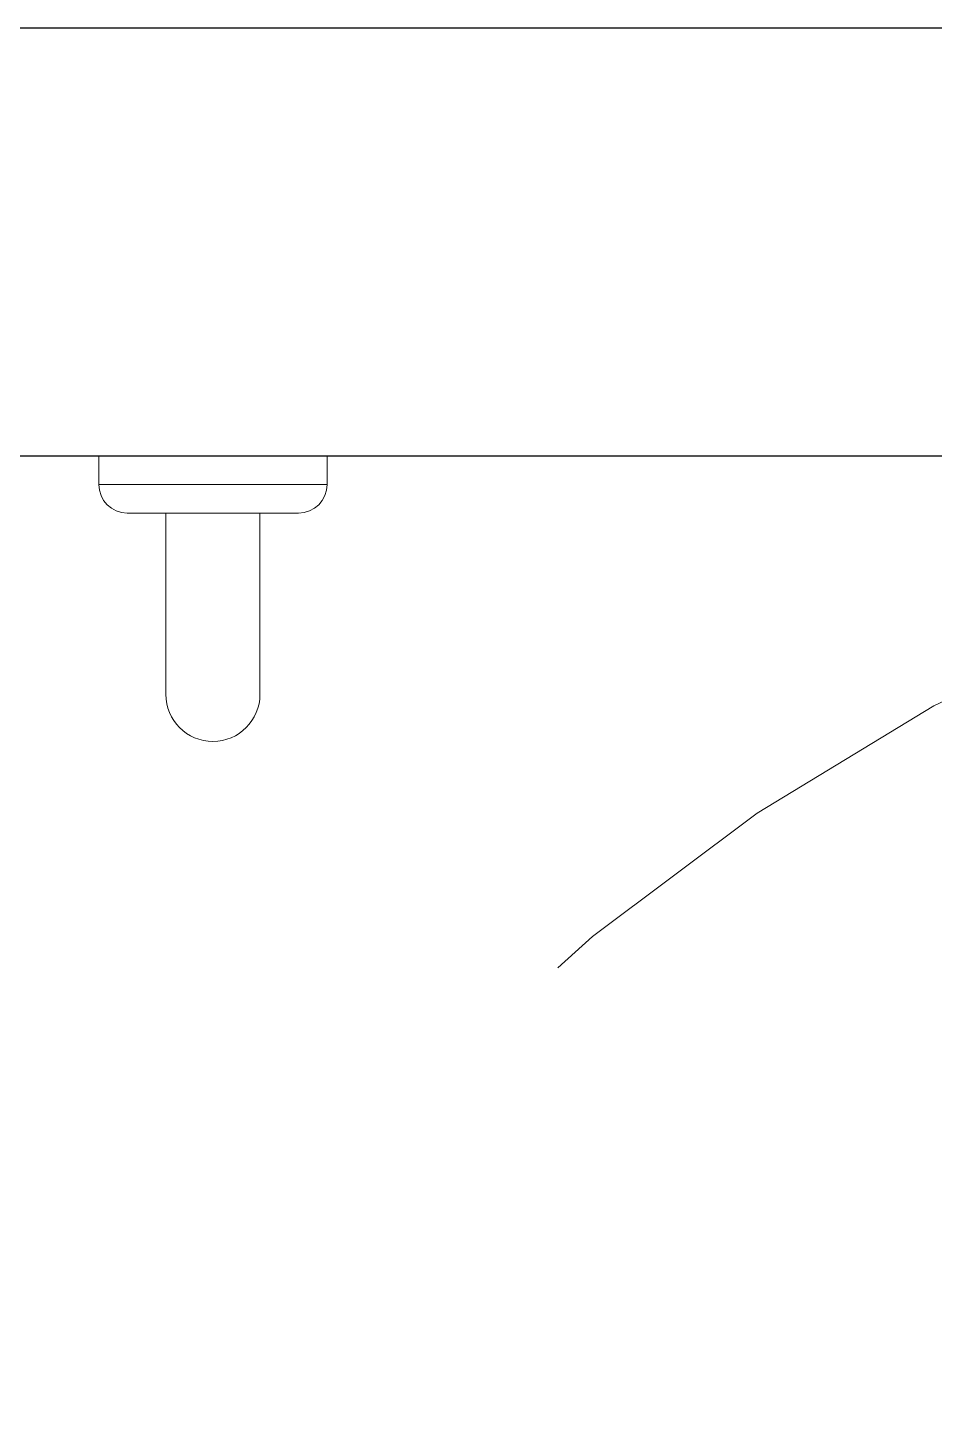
# Model space of a CAD drawing. Header units: metres. Extents: x 149 to 429, y -3 to 162.
# Drawn here: x 361.0982 to 361.4158, y 82.2061 to 82.6957 of the extents above; entities that cross this region are included whole.
import ezdxf

# ---------------------------------------------------------------- set-up
doc = ezdxf.new("R2010")
doc.units = ezdxf.units.M
doc.linetypes.add('IMPORT-Dashed _3_', pattern=[0.75, 0.5, -0.25])
doc.layers.add('1053_ARQ_BASE_MATADOURO_dwg', color=7, linetype='Continuous', lineweight=5, true_color=0x767676)
for name, color, linetype, lineweight in [('A-EQUIPAMENTOS', 7, 'Continuous', 5), ('A-PAREDE', 7, 'Continuous', 30), ('A-PROJEÇÃO', 7, 'IMPORT-Dashed _3_', 15), ('A_lay', 7, 'Continuous', 5)]:
    doc.layers.add(name, color=color, linetype=linetype, lineweight=lineweight)

# ---------------------------------------------------------------- blocks, each defined once
blk = doc.blocks.new('1053_ARQ_BASE_MATADOURO_dwg_arq geral tgov-4039641-TÉRREO 1_20 - Dependente 2')
at = {"layer": 'A_lay', "true_color": 0xaaaaaa}
h = blk.add_hatch(dxfattribs=at)
h.set_pattern_fill('FP_9', color=253, style=0, pattern_type=2)
h.set_pattern_definition([(90, (-0.43, 0), (-0.6125, 4e-17), []), (180, (-0.43, 0), (-8e-17, -0.6125), [])])
h.paths.add_polyline_path([(25.12555, -2.52597), (25.14407, -2.54931), (25.21361, -2.57034), (25.2257, -2.50792), (25.13729, -2.52385)])
h.paths.add_polyline_path([(25.10943, -2.50792), (25.13729, -2.523), (25.21823, -2.49977), (25.12555, -2.50672)])
h.paths.add_polyline_path([(25.08973, -2.49388), (25.12555, -2.50631), (25.13729, -2.4943), (25.09499, -2.49393)])
h.paths.add_polyline_path([(24.16823, -2.59034), (24.34669, -2.58505), (24.35796, -2.54254), (24.39985, -2.49883), (24.44778, -2.46249), (24.45435, -2.07479), (24.48242, -2.01108), (24.55453, -1.9477), (24.64778, -1.92485), (24.74103, -1.9477), (24.81315, -2.01108), (24.8478, -2.10065), (24.85209, -2.48034), (25.08261, -2.4909), (25.10943, -2.4935), (25.69005, -2.49034), (25.69005, -2.30536), (25.6546, -2.28794), (25.6376, -2.26026), (25.63556, -2.23292), (25.64441, -2.20788), (25.66753, -2.18621), (25.69823, -2.16393), (25.70493, -1.81534), (25.73529, -1.79204), (25.74823, -1.79034), (26.04823, -1.79034), (26.06046, -1.7244), (26.14823, -1.69671), (26.13823, -0.64034), (26.06823, -0.64034), (26.06031, -0.52034), (25.06823, -0.52034), (25.06823, -0.64034), (24.45036, -0.64034), (24.4529, -0.7414), (24.41431, -0.83627), (24.34339, -0.90637), (24.24927, -0.94326), (24.14823, -0.95014), (24.14823, -1.49199), (24.19543, -1.50056), (24.24066, -1.54045), (24.25823, -1.58997), (24.252, -2.21853), (24.2195, -2.26481), (24.16823, -2.28868), (24.14823, -2.29498), (24.14823, -2.59034)])
h.paths.add_polyline_path([(25.14407, -2.57034), (25.20288, -2.57034), (25.13873, -2.55206)])
h.paths.add_polyline_path([(25.20823, -2.59034), (25.20823, -2.58034), (25.14407, -2.58034), (25.14407, -2.59034)])
h.paths.add_polyline_path([(25.21823, -2.57034), (25.23173, -2.57034), (25.22317, -2.54712)])
h.paths.add_polyline_path([(25.33882, -1.89612), (25.31077, -1.89417), (25.31127, -1.78682), (25.33932, -1.79034), (25.33882, -1.89599)])
h.paths.add_polyline_path([(24.91423, -1.89417), (24.88618, -1.89405), (24.88668, -1.78487), (24.91473, -1.785), (24.91423, -1.89405)])
h.paths.add_polyline_path([(26.09823, -1.89034), (26.14823, -1.89034), (26.13823, -1.78944), (26.09823, -1.84034)])
h.paths.add_polyline_path([(26.09153, -1.81534), (26.09153, -1.80038), (26.08359, -1.80498)])
h.paths.add_polyline_path([(26.07323, -1.79704), (26.12823, -1.77034), (26.12823, -1.75684), (26.06473, -1.75684), (26.07217, -1.79204)])
h.paths.add_polyline_path([(26.08359, -1.80498), (26.07921, -1.79443), (26.07323, -1.79704)])
h.paths.add_polyline_path([(25.0986, -1.77111), (25.06204, -1.76239), (25.03237, -1.73503), (25.03895, -1.67256), (25.08584, -1.60767), (25.1231, -1.58907), (25.14347, -1.59122), (25.20181, -1.66854), (25.18513, -1.739), (25.17139, -1.75837), (25.12697, -1.77048)])
h.paths.add_polyline_path([(26.06473, -1.72384), (26.12823, -1.72384), (26.12823, -1.71034), (26.06823, -1.72309)])
h.paths.add_polyline_path([(25.41367, -1.63854), (25.38396, -1.59122), (25.38779, -1.54256), (25.39127, -1.50834), (25.3643, -1.32965), (25.34537, -1.233), (25.4013, -1.22264), (25.41185, -1.23683), (25.41185, -1.4106), (25.44153, -1.60499), (25.42312, -1.62716)])
h.paths.add_polyline_path([(25.4265, -1.52618), (25.38409, -1.36279), (25.38044, -1.36212), (25.4013, -1.52323), (25.41919, -1.5257)])
h.paths.add_polyline_path([(24.89209, -1.0308), (24.85004, -1.21698), (24.8912, -1.22352), (24.89174, -1.10617)])
h.paths.add_polyline_path([(24.84571, -1.36148), (24.83196, -1.35022), (24.83209, -1.26405), (24.84269, -1.1948), (24.89209, -1.0308), (24.92272, -1.01757), (24.92203, -0.96107), (24.89174, -0.96038), (24.89209, -0.92246), (24.94052, -0.92232), (24.94559, -0.86257), (24.97765, -0.82481), (24.99911, -0.82481), (25.02023, -0.86533), (25.05608, -0.97613), (25.04539, -1.00358), (25.01426, -0.9423), (24.99147, -0.92645), (24.91013, -1.03915), (24.9088, -1.32965), (24.84938, -1.36101)])
h.paths.add_polyline_path([(25.37064, -1.34789), (25.37093, -1.26665), (25.34537, -1.26699), (25.36494, -1.32965)])
h.paths.add_polyline_path([(24.85997, -1.34735), (24.89086, -1.32965), (24.88886, -1.23443), (24.83209, -1.23417), (24.83569, -1.26412), (24.86035, -1.26491), (24.86005, -1.32965)])
at = {"layer": 'A-EQUIPAMENTOS', "color": 253, "true_color": 0xaaaaaa, "flags": 128}
for points in [[(24.58823, -0.64034), (24.58823, -0.65034), (24.58823, -0.64034), (24.58823, -0.65034), (24.50823, -0.65034), (24.50823, -0.64034), (24.58823, -0.64034), (24.58823, -0.65034), (24.50823, -0.65034), (24.50823, -0.64034)], [(24.57823, -0.66034), (24.51823, -0.66034)], [(24.53173, -0.72384), (24.53173, -0.66034)], [(24.56473, -0.66034), (24.56473, -0.72384)]]:
    blk.add_lwpolyline(points, close=True, dxfattribs=at)
at = {"layer": 'A-EQUIPAMENTOS', "color": 253, "true_color": 0xaaaaaa}
for centre, radius, start, end in [((24.51823, -0.65034), 0.01, 180, 270), ((24.51823, -0.65034), 0.01, 180, 270), ((24.57823, -0.65034), 0.01, 270, 0), ((24.57823, -0.65034), 0.01, 270, 0), ((24.54823, -0.72384), 0.0165, 180, 360), ((24.54823, -0.72384), 0.0165, 180, 360)]:
    blk.add_arc(centre, radius, start, end, dxfattribs=at)
at = {"layer": 'A-PAREDE', "color": 253, "true_color": 0xaaaaaa, "flags": 128}
blk.add_lwpolyline([(23.99823, -2.44034), (23.99823, -0.49034), (25.13823, -0.49034), (25.13823, -0.64034), (24.14823, -0.64034), (24.14823, -2.44034)], dxfattribs=at)
at = {"layer": 'A-PROJEÇÃO', "color": 253, "true_color": 0xaaaaaa}
blk.add_circle((25.15836, -1.38739), 0.75, dxfattribs=at)
blk = doc.blocks.new('1053_ARQ_BASE_MATADOURO_dwg-3625622-TÉRREO 1_20 - Dependente 2')
blk.add_blockref('1053_ARQ_BASE_MATADOURO_dwg_arq geral tgov-4039641-TÉRREO 1_20 - Dependente 2', (130.20979, 83.18603))

msp = doc.modelspace()

# ---------------------------------------------------------------- block references
at = {"layer": '1053_ARQ_BASE_MATADOURO_dwg', "color": 253, "true_color": 0xaaaaaa}
msp.add_blockref('1053_ARQ_BASE_MATADOURO_dwg-3625622-TÉRREO 1_20 - Dependente 2', (206.40504, 0), dxfattribs=at)

doc.saveas('drawing.dxf')
